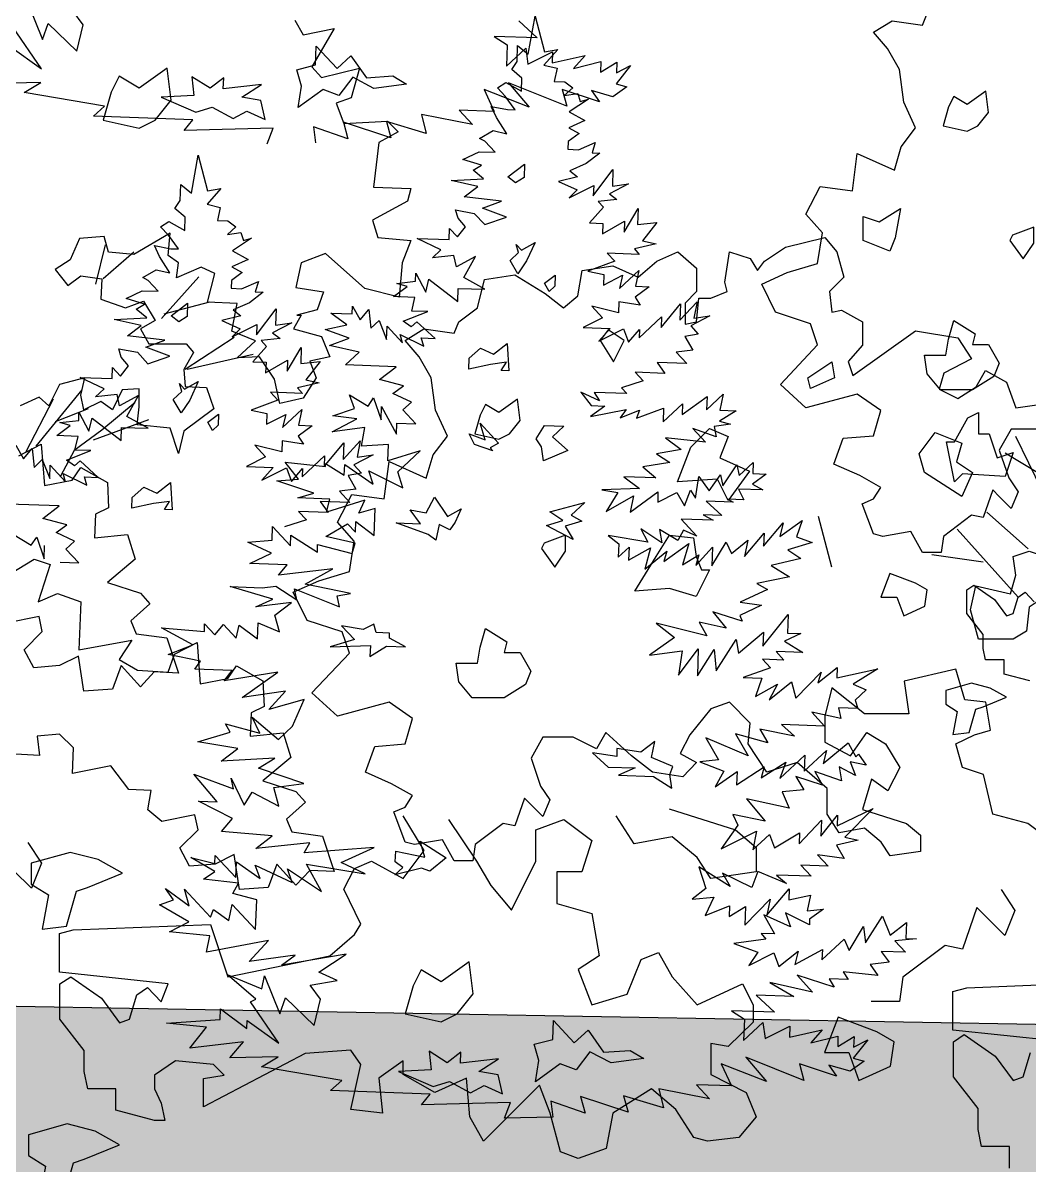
# Model space of a CAD drawing. Header units: inches. Extents: x 11.9 to 85.3, y 21.1 to 37.4.
# Drawn here: x 28.072 to 28.52, y 22.2 to 22.707 of the extents above; entities that cross this region are included whole.
import ezdxf

# ---------------------------------------------------------------- set-up
doc = ezdxf.new("R2010")
doc.units = ezdxf.units.IN
doc.header["$MEASUREMENT"] = 0
doc.layers.add('CAY', color=94, linetype='Continuous')
doc.layers.add('CAY-3', color=61, linetype='Continuous')

# ---------------------------------------------------------------- blocks, each defined once
blk = doc.blocks.new('A$C76451831')
at = {"layer": 'CAY'}
for p, q in [((5943, 1269.4), (5949.7, 1306.8)), ((5949.7, 1306.8), (5958.9, 1271.5)), ((5931.9, 1262.1), (5932.4, 1277.9)), ((5932.4, 1277.9), (5943, 1269.4)), ((5972.1, 1273.8), (5958.5, 1258.4)), ((5958.9, 1271.5), (5972.1, 1273.8)), ((5926.6, 1254.1), (5931.9, 1262.1)), ((5958.5, 1258.4), (5971.5, 1255.2)), ((5936.7, 1245.6), (5926.6, 1254.1)), ((5936.3, 1232.4), (5936.7, 1245.6)), ((5971.5, 1255.2), (5968.8, 1242.2)), ((5912.4, 1236), (5920.7, 1241.1)), ((5920.2, 1227.6), (5912.4, 1236)), ((5920.7, 1241.1), (5936.3, 1232.4)), ((5968.8, 1242.2), (5979.2, 1241.8)), ((5987.1, 1236.1), (5978.7, 1228.2)), ((5979.2, 1241.8), (5987.1, 1236.1)), ((5930.2, 1214.1), (5920.2, 1227.6)), ((5978.7, 1228.2), (5991.9, 1230.5)), ((6002.6, 1224.7), (5983.6, 1212.2)), ((5991.9, 1230.5), (5994.4, 1222.3)), ((5994.4, 1222.3), (6002.6, 1224.7)), ((5906.3, 1217.6), (5922.5, 1214.3)), ((5911.3, 1206.6), (5906.3, 1217.6)), ((5922.5, 1214.3), (5930.2, 1214.1)), ((5983.6, 1212.2), (5999.1, 1203.5)), ((5921.6, 1190.3), (5911.3, 1206.6)), ((5999.1, 1203.5), (5983, 1196.4)), ((5894.8, 1185.8), (5908.2, 1193.5)), ((5908.2, 1193.5), (5921.6, 1190.3)), ((5993.3, 1190.6), (5982.6, 1182.8)), ((5983, 1196.4), (5993.3, 1190.6)), ((5900.1, 1182.9), (5894.8, 1185.8)), ((5910.1, 1172.2), (5900.1, 1182.9)), ((5982.6, 1182.8), (5982.3, 1175.1)), ((5992.7, 1174.7), (6009.3, 1181.8)), ((6009.3, 1181.8), (6006.2, 1171.5)), ((5878.2, 1165.1), (5894.3, 1172.7)), ((5896.6, 1159.5), (5878.2, 1165.1)), ((5894.3, 1172.7), (5910.1, 1172.2)), ((5982.3, 1175.1), (5992.7, 1174.7)), ((6013.9, 1171.3), (6000.4, 1160.8)), ((6006.2, 1171.5), (6013.9, 1171.3)), ((5888.2, 1154.3), (5896.6, 1159.5)), ((5898.8, 1145.8), (5888.2, 1154.3)), ((6000.4, 1160.8), (5984.3, 1153.7)), ((5984.3, 1153.7), (5991.8, 1148)), ((6007.4, 1128.9), (6026.9, 1154.9)), ((6026.9, 1154.9), (6026.3, 1138.6)), ((5866.6, 1144.2), (5898.8, 1145.8)), ((5893.1, 1138.3), (5866.6, 1144.2)), ((5991.8, 1148), (5973, 1143.2)), ((5973, 1143.2), (5991.3, 1134.9)), ((5879.6, 1127.9), (5893.1, 1138.3)), ((5983.3, 1127), (6007.8, 1139.3)), ((5991.3, 1134.9), (5983.3, 1127)), ((6007.8, 1139.3), (6007.4, 1128.9)), ((6042.3, 1140.8), (6023.3, 1131)), ((6023.3, 1131), (6030.9, 1125.3)), ((6026.3, 1138.6), (6042.3, 1140.8)), ((5916.6, 1123.9), (5879.6, 1127.9)), ((5897.8, 1116.8), (5916.6, 1123.9)), ((6030.9, 1125.3), (6012.2, 1123.3)), ((6012.2, 1123.3), (6017.4, 1117.6)), ((5871, 1115), (5889.4, 1111.7)), ((5873.4, 1106.8), (5871, 1115)), ((5889.4, 1111.7), (5899.9, 1100.4)), ((5921.5, 1107.8), (5897.8, 1116.8)), ((6017.4, 1117.6), (6003.8, 1102.2)), ((6037.9, 1092.9), (6051.8, 1116.4)), ((6051.8, 1116.4), (6051.3, 1100.6)), ((5872.8, 1088.2), (5880.8, 1098.4)), ((5880.8, 1098.4), (5873.4, 1106.8)), ((5899.9, 1100.4), (5921.5, 1107.8)), ((6003.8, 1102.2), (6016.9, 1101.8)), ((6016.5, 1091.4), (6038.3, 1103.8)), ((6016.9, 1101.8), (6016.5, 1091.4)), ((6038.3, 1103.8), (6037.9, 1092.9)), ((6051.3, 1100.6), (6070.4, 1102.6)), ((6070.4, 1102.6), (6056.2, 1084.5)), ((5856.5, 1075.7), (5832.8, 1086.9)), ((5832.8, 1086.9), (5864.5, 1085.8)), ((5864.5, 1085.8), (5864.9, 1096.7)), ((5864.9, 1096.7), (5872.8, 1088.2)), ((5848, 1067.8), (5856.5, 1075.7)), ((6069.6, 1081.4), (6048.2, 1076.7)), ((6048.2, 1076.7), (6053, 1071.1)), ((6056.2, 1084.5), (6069.6, 1081.4)), ((5869.4, 1069.8), (5848, 1067.8)), ((5871.7, 1058.8), (5869.4, 1069.8)), ((5890.7, 1069), (5871.7, 1058.8)), ((5879.1, 1048.1), (5890.7, 1069)), ((6028.7, 1064.2), (6002.1, 1054.3)), ((6053, 1071.1), (6021.3, 1072.2)), ((6021.3, 1072.2), (6028.7, 1064.2)), ((5831.4, 1044.3), (5831.6, 1052.5)), ((5831.6, 1052.5), (5841.4, 1033.6)), ((6002.1, 1054.3), (6017.8, 1051)), ((6033.2, 1037.3), (6052.4, 1055.2)), ((6052.4, 1055.2), (6049.1, 1039.5)), ((5812.7, 1042.3), (5831.4, 1044.3)), ((5823, 1039.2), (5812.7, 1042.3)), ((5841.4, 1033.6), (5844.6, 1046.6)), ((5844.6, 1046.6), (5873.3, 1024.3)), ((5900, 1036.5), (5879.1, 1048.1)), ((6017.8, 1051), (6017.5, 1040.6)), ((6017.5, 1040.6), (6036.4, 1050.3)), ((6036.4, 1050.3), (6033.2, 1037.3)), ((5809.5, 1029.2), (5823, 1039.2)), ((5830.8, 1028.5), (5809.5, 1029.2)), ((5873.3, 1024.3), (5873.7, 1037.4)), ((5873.7, 1037.4), (5900, 1036.5)), ((6062.7, 1039), (6048.8, 1028.6)), ((6049.1, 1039.5), (6062.7, 1039)), ((5768.9, 1019.8), (5776.6, 1006.4)), ((5827.6, 1015), (5830.8, 1028.5)), ((6005.9, 1019.7), (6016.3, 1008.4)), ((6032.4, 1013.3), (6005.9, 1019.7)), ((6032.8, 1024.2), (6032.4, 1013.3)), ((6053.9, 1020.7), (6032.8, 1024.2)), ((6048.8, 1028.6), (6053.9, 1020.7)), ((6074.5, 998.7), (6093.9, 1022)), ((6093.3, 1005.7), (6110.2, 1024.2)), ((6093.9, 1022), (6093.3, 1005.7)), ((6110.2, 1024.2), (6107, 1008)), ((5776.6, 1006.4), (5785.1, 1016.5)), ((5785.1, 1016.5), (5787.1, 997.8)), ((5819.1, 1004.9), (5843.5, 1014.5)), ((5843.5, 1014.5), (5827.6, 1015)), ((6016.3, 1008.4), (5997.4, 998.7)), ((6052.8, 988.6), (6074.8, 1009.1)), ((6074.8, 1009.1), (6074.5, 998.7)), ((6122.9, 1010.1), (6104, 1000.4)), ((6107, 1008), (6122.9, 1010.1)), ((5787.1, 997.8), (5795.1, 1005.7)), ((5795.1, 1005.7), (5802.6, 986.9)), ((5802.6, 986.9), (5803.1, 1000)), ((5803.1, 1000), (5818.4, 983.6)), ((5827.1, 999.2), (5819.1, 1004.9)), ((5832.7, 1004.4), (5827.1, 999.2)), ((5850.7, 987.9), (5832.7, 1004.4)), ((5997.4, 998.7), (6024.1, 997.7)), ((6024.1, 997.7), (6012.8, 985)), ((6012.8, 985), (6037.3, 997.3)), ((6037.3, 997.3), (6042.2, 983.9)), ((6042.2, 983.9), (6053.1, 996.7)), ((6053.1, 996.7), (6052.8, 988.6)), ((6104, 1000.4), (6111.4, 992)), ((5818.4, 983.6), (5815.9, 991.8)), ((5815.9, 991.8), (5839.5, 980.1)), ((5839.5, 980.1), (5837.1, 988.4)), ((5837.1, 988.4), (5850.7, 987.9)), ((6111.4, 992), (6098.2, 989.7)), ((6098.2, 989.7), (6105.9, 976.3)), ((6105.9, 976.3), (6089.5, 974.1)), ((6089.5, 974.1), (6099.9, 962.9)), ((5812.1, 959.8), (5761.9, 961.5)), ((6070.5, 963.9), (6078.3, 953.2)), ((6099.9, 962.9), (6070.5, 963.9)), ((5795.8, 947.2), (5812.1, 959.8)), ((6078.3, 953.2), (6048.9, 954.2)), ((6048.9, 954.2), (6056.8, 945.8)), ((5819.6, 940.9), (5795.8, 947.2)), ((5808.9, 933.2), (5819.6, 940.9)), ((6056.8, 945.8), (6035.2, 938.9)), ((5765.8, 931.9), (5784.4, 920.9)), ((5784.4, 920.9), (5789.7, 928.8)), ((5789.7, 928.8), (5797.1, 907.3)), ((5827.2, 924.8), (5808.9, 933.2)), ((5797.1, 907.3), (5797.6, 920.4)), ((5818.7, 916.9), (5827.2, 924.8)), ((5831.4, 903.4), (5818.7, 916.9)), ((5812.9, 904), (5831.4, 903.4)), ((2022.3, 639.8), (1946.8, 795.6)), ((2007, 736.3), (1936.2, 779.1)), ((1958.8, 684.4), (1917.8, 720.8)), ((1948.8, 636.8), (1888.7, 704)), ((1914.2, 671.4), (1863.5, 678.5)), ((5159.4, 141.1), (5174.4, 103.4)), ((5214.8, 117.9), (5204.4, 131.8)), ((5173.4, 74.4), (5145.4, 115.3)), ((5174.4, 103.4), (5180, 119.1)), ((5180, 119.1), (5208.5, 91.8)), ((5208.5, 91.8), (5214.8, 117.9)), ((5646.4, 121.9), (5664.3, 104.9)), ((5621.8, 106.4), (5634.7, 98.2)), ((5664.3, 104.9), (5621.8, 106.4)), ((5142, 96.8), (5173.4, 74.4)), ((5634.7, 98.2), (5633.9, 77)), ((5633.9, 77), (5653.1, 94.9)), ((5653.1, 94.9), (5655.3, 78.9)), ((5655.3, 78.9), (5679.7, 91.2)), ((5679.7, 91.2), (5679.3, 80.4)), ((5679.3, 80.4), (5711.8, 87.4)), ((5711.8, 87.4), (5700.4, 74.6)), ((5700.4, 74.6), (5727.4, 81.4)), ((5727.4, 81.4), (5727.1, 71)), ((5727.1, 71), (5743.3, 80.8)), ((5743.3, 80.8), (5742.9, 70.4)), ((5756.7, 77.6), (5742.5, 59.6)), ((5742.9, 70.4), (5756.7, 77.6)), ((5172.9, 60.9), (5124.9, 59.8)), ((5156.3, 51), (5172.9, 60.9)), ((5693.7, 37.2), (5636.1, 60.6)), ((5636.1, 60.6), (5656.5, 36.3)), ((5742.5, 59.6), (5753.3, 56.5)), ((5236, 37.4), (5156.3, 51)), ((5656.5, 36.3), (5611.8, 53.7)), ((5611.8, 53.7), (5621.9, 32)), ((5726, 41.5), (5689.3, 53.7)), ((5689.3, 53.7), (5693.7, 37.2)), ((5739.3, 46.5), (5718.3, 52.7)), ((5718.3, 52.7), (5726, 41.5)), ((5753.3, 56.5), (5739.3, 46.5)), ((5224.8, 27.3), (5236, 37.4)), ((5323.5, 23.9), (5224.8, 27.3)), ((5314.9, 13.3), (5323.5, 23.9)), ((5600.2, 19.2), (5549.8, 29.1)), ((5549.8, 29.1), (5554.6, 10.4)), ((5621.9, 32), (5587.1, 33.3)), ((5587.1, 33.3), (5600.2, 19.2)), ((5402.9, 15.7), (5314.9, 13.3)), ((5396.9, 0), (5402.9, 15.7)), ((5476.9, 4.9), (5442.9, 17)), ((5442.9, 17), (5445, 1)), ((5472.5, 21.4), (5476.9, 4.9)), ((5519.5, 6.1), (5472.5, 21.4)), ((5515.1, 22.2), (5519.5, 6.1)), ((5554.6, 10.4), (5515.1, 22.2))]:
    blk.add_line(p, q, dxfattribs=at)
for points in [[(1232.4, 1208), (1240.8, 1193.3), (1271.4, 1199.6), (1249.3, 1161.6), (1258.8, 1151.1), (1296.7, 1160.6), (1288.3, 1131.1), (1273.5, 1125.8), (1280.9, 1105.7), (1324.2, 1107.9), (1334.7, 1097.3), (1315.7, 1086.8), (1310.4, 1042.5), (1347.4, 1041.4), (1344.2, 1028.7), (1309.4, 1009.8), (1314.7, 992.9), (1347.4, 989.7), (1338.9, 967.6), (1335.8, 933.8), (1302, 942.3), (1263, 977.1), (1238.7, 967.6), (1233.4, 943.3), (1260.9, 939.1), (1254.5, 921.2), (1234.5, 915.9), (1238.7, 915.9), (1231.3, 902.2), (1258.8, 894.8), (1267.2, 874.8), (1247.2, 870.5), (1253.5, 853.7)], [(1972, 803.1), (1942.1, 803.1), (1930.3, 782.3), (1939.8, 754.7), (1948.8, 741), (1942.1, 724.5), (1930.3, 736.3), (1923.7, 742.9), (1914.2, 715.4), (1902.8, 717.8), (1874.9, 696.9), (1872.6, 680.8), (1854.1, 680.8), (1842.7, 701.7), (1814.8, 696.9), (1805.7, 699.3), (1794.3, 729.2), (1805.7, 733.9), (1812.8, 745.3), (1792, 757.1), (1766.4, 768.5), (1775.5, 794.1), (1805.7, 796.4), (1812.8, 821.6), (1789.6, 837.7), (1738.5, 824), (1713.4, 847.2), (1750.3, 886.5), (1743.2, 907.3), (1708.6, 918.7), (1694.9, 946.6), (1720, 958), (1750.3, 967.1), (1755, 997.4), (1738.5, 1015.9), (1752.7, 1043.4), (1784.9, 1039.1), (1789.6, 1076), (1826.6, 1059.5), (1833.2, 1082.7), (1847.4, 1101.2), (1835.6, 1126.7), (1831.3, 1159), (1819.5, 1179.8), (1805.7, 1196), (1824.2, 1207.4), (1854.1, 1203), (1858.8, 1214.4)], [(5963.8, 1034.3), (5959.1, 1042.6), (5969.8, 1050.4), (5969.4, 1039.5), (5963.8, 1034.3)], [(1253.5, 853.7), (1240.8, 833.6), (1217.6, 828.4), (1212.4, 852.6), (1197.6, 874.8), (1175.4, 873.7), (1193.4, 890.6), (1170.2, 900.1), (1175.4, 927.5), (1145.9, 928.6), (1153.3, 957), (1139.6, 963.4), (1115.3, 952.8), (1117.4, 967.6), (1106.9, 975), (1109, 997.1), (1073.1, 976), (1047.8, 978.1), (1043.6, 993.9), (1019.3, 991.8), (1009.9, 970.7), (995.1, 961.2), (1007.7, 945.4), (1020.4, 954.9), (1041.5, 951.8), (1040.4, 931.7), (1064.7, 923.3), (1082.6, 929.6), (1094.2, 910.6), (1079.5, 902.2), (1087.9, 887.4), (1124.8, 887.4), (1132.2, 879), (1122.7, 862.1), (1123.8, 845.2), (1144.9, 844.2), (1152.2, 823.1), (1122.7, 800.9), (1117.4, 778.8), (1109, 804.1), (1076.3, 807.3), (1078.4, 825.2), (1078.4, 843.1), (1061.5, 842.1), (1052, 822), (1040.4, 830.5), (1023.6, 822), (1020.4, 836.8), (1024.6, 853.7), (999.3, 847.3), (988.8, 826.2), (979.3, 834.7), (960.3, 826.2)], [(1044.7, 985.5), (1035.2, 946.5)], [(1073.1, 978.1), (1042.6, 951.8)], [(1137.5, 953.9), (1100.6, 912.7)], [(1484.5, 939.3), (1479.8, 947.6), (1490.5, 955.4), (1490.1, 944.5), (1484.5, 939.3)], [(1148, 928.6), (1102.7, 917)], [(1172.3, 893.7), (1123.8, 862.1)], [(1191.3, 876.9), (1125.9, 862.1)], [(959.2, 776.7), (981.4, 788.3), (984.5, 747.1), (1012, 752.4), (1020.4, 765.1), (1046.8, 750.3), (1047.8, 725), (1035.2, 718.7), (1034.1, 695.5), (1066.8, 698.6), (1074.2, 674.4), (1046.8, 651.2), (1079.5, 640.6), (1089, 630.1), (1070, 613.2), (1075.2, 600.5), (1105.8, 596.3), (1117.4, 561.5), (1093.2, 562.6), (1079.5, 547.8), (1060.5, 568.9), (1052, 545.7), (1023.6, 543.6), (1018.3, 578.4), (999.3, 568.9), (974, 566.8), (964.5, 584.7), (982.4, 602.7), (979.3, 617.4), (946.6, 611.1)], [(1021.5, 842.1), (976.1, 786.2)], [(993, 832.6), (965.6, 779.8)], [(1074.2, 829.4), (1041.5, 802), (1014.1, 782), (1000.4, 756.6)], [(1027.8, 823.1), (995.1, 810.4)], [(1033.1, 792.5), (1087.9, 812.5)], [(1960.6, 553.8), (1935.1, 560.5), (1935.1, 574.6), (1916.6, 574.6), (1914.2, 586), (1914.2, 599.8), (1898.1, 620.6), (1898.1, 643.8), (1905.2, 648.6), (1925.6, 634.4), (1937.4, 618.3), (1944.1, 620.6), (1948.8, 636.8), (1955.9, 641.5), (1964.9, 632)]]:
    blk.add_lwpolyline(points, dxfattribs=at)
for points in [[(1440.1, 120.8), (1446.1, 136.4), (1358.1, 134.1), (1366.6, 144.6), (1267.9, 148.1), (1279.1, 158.1), (1199.4, 171.8), (1216.1, 181.6), (1168, 180.6), (1181.7, 196.4), (1128.5, 190.1), (1145, 210.9), (1105.3, 215), (1158.5, 218.6), (1158.8, 229), (1184.9, 209.5), (1185.2, 217.6), (1216.5, 195.2), (1188.5, 236.1), (1194, 238.6), (1165.5, 263.2), (1199.8, 248.8), (1202.6, 261.9), (1217.6, 224.2), (1223.1, 239.9), (1251.6, 212.6), (1257.9, 238.7), (1247.6, 252.6), (1274.4, 257.1), (1256.2, 265.5), (1283.5, 283.1), (1219.2, 272.2), (1232.7, 282.1), (1187.2, 276), (1206.5, 296.7), (1144.9, 285.2), (1148.2, 301.4), (1108.5, 305.5), (1127.4, 315.3), (1098.5, 332.2), (1112.3, 337.1), (1104.5, 348.3), (1127.9, 331.1), (1123.1, 347.6), (1148.9, 320), (1151.8, 327.6), (1167.3, 316.6), (1170.6, 332.4), (1193.7, 307.5), (1194.8, 337), (1171, 343.2), (1176.8, 353.5), (1142, 357.4), (1153.2, 365.2), (1129.6, 379.1), (1153.4, 372.9), (1153.7, 381), (1174.2, 359), (1174.8, 374.8), (1198.2, 358.2), (1193.2, 371.5), (1229.8, 354.3), (1225.3, 367.6), (1258.9, 345.2), (1244, 372.4), (1302.2, 362.7), (1278.5, 373.9), (1311.2, 388.7), (1241.7, 383.4), (1247.5, 393.6), (1193.8, 387.8), (1210.1, 400.4), (1160, 404.8), (1170.8, 417.6), (1137, 434.6), (1155.6, 434), (1132.5, 461.5), (1171.9, 447), (1169.5, 457.5), (1182.2, 430.8), (1190.3, 443.7), (1216.6, 429.6), (1211.8, 448.3), (1241.4, 452.3), (1196.6, 467.5), (1212.8, 477.3), (1159.7, 474.2), (1176, 486.8), (1136.3, 493.6), (1168.4, 502.9), (1163.7, 511.2), (1197.8, 501.9), (1190.2, 518), (1216.2, 495.8), (1230.2, 508.9), (1241.6, 535.3), (1206.8, 525.6), (1223.3, 543.6), (1180.5, 537.4), (1215.8, 562.4), (1162.5, 553.9), (1170.5, 564), (1133.4, 565.3), (1139.1, 573.3), (1107.2, 579.8), (1131.5, 589.4), (1100.4, 606.4), (1142.9, 602.6), (1143.1, 610.3), (1153.2, 599.5), (1161.7, 609.7), (1174.4, 596.1), (1177.5, 609.1), (1195.6, 595.3), (1196.2, 611.2), (1217.2, 602.3), (1212.8, 618.8), (1229.1, 631.3), (1194, 627.1), (1210.6, 634.7), (1168.4, 647.1), (1200.1, 646), (1213.8, 647.7), (1234.6, 633.9), (1232.3, 644.8), (1276.9, 627), (1274.6, 637.9), (1287.8, 640.2), (1242.8, 649.4), (1270.1, 664.8), (1216.4, 658.5), (1224.9, 668.7), (1187.8, 670), (1209.5, 680.1), (1185.8, 691.3), (1209.9, 693.2), (1210.4, 706.8), (1228.3, 687.6), (1228.7, 698), (1254.8, 681.2), (1255.1, 688.9), (1289.2, 680), (1292.3, 690.3), (1263.1, 696.8), (1284.8, 709.2), (1292.7, 701.2), (1293, 711.6), (1311.1, 697.8), (1312.1, 724.6), (1296, 719.7), (1301.9, 732.6), (1263.9, 720.8), (1267.1, 733.8), (1235.4, 734.9), (1251.4, 739.8), (1214.7, 752), (1236, 753.5), (1223, 770.3), (1262.8, 766.2), (1262.9, 768.9), (1281.5, 757.4), (1281.9, 768.2), (1310.2, 748.6), (1305.7, 761.9), (1339.5, 744.9), (1334.6, 760.9), (1356.7, 781.5), (1324.6, 771.7), (1325.2, 788), (1298.4, 786.2), (1301.7, 804.7), (1269.4, 800.4), (1293.9, 813.1), (1270, 816.2), (1291.5, 823.6), (1286.5, 837), (1305.2, 825.9), (1310.4, 833.9), (1317.9, 812.3), (1318.3, 825.4), (1333.2, 798.2), (1333.6, 809), (1352.2, 808.4), (1339.5, 822), (1347.9, 829.8), (1329.6, 838.2), (1340.3, 846), (1316.5, 852.2), (1332.8, 864.8), (1282.6, 866.6), (1296.2, 879.2), (1266.9, 885.7), (1286.2, 893.2), (1262.5, 901.7), (1284, 906.4), (1268.1, 917.8), (1289.3, 917.1), (1289.6, 924.8), (1297.3, 911.4), (1305.8, 921.5), (1307.9, 902.9), (1315.9, 910.7), (1323.4, 891.9), (1323.8, 905), (1339.1, 888.6), (1336.7, 896.9), (1360.3, 885.2), (1357.8, 893.4), (1371.4, 892.9), (1353.4, 909.4), (1347.8, 904.2), (1339.8, 909.9), (1364.2, 919.5), (1348.4, 920), (1351.5, 933.5), (1330.3, 934.3), (1343.8, 944.2), (1333.4, 947.3), (1352.1, 949.4), (1352.4, 957.5), (1362.1, 938.6), (1365.3, 951.6), (1394, 929.3), (1394.4, 942.4), (1420.7, 941.5), (1399.8, 953.1), (1411.4, 974), (1392.5, 963.8), (1390.1, 974.8), (1368.8, 972.8), (1377.2, 980.7), (1353.6, 991.9), (1385.3, 990.8), (1385.6, 1001.7), (1393.5, 993.3), (1401.6, 1003.4), (1394.2, 1011.8), (1391.7, 1020.1), (1410.2, 1016.7), (1420.7, 1005.5), (1442.2, 1012.9), (1418.5, 1021.8), (1437.3, 1028.9), (1400.3, 1032.9), (1413.8, 1043.3), (1387.3, 1049.2), (1419.5, 1050.8), (1409, 1059.4), (1417.3, 1064.5), (1398.9, 1070.1), (1415, 1077.7), (1430.9, 1077.2), (1420.8, 1088), (1415.5, 1090.9), (1428.9, 1098.6), (1442.4, 1095.4), (1432.1, 1111.6), (1427, 1122.6), (1443.2, 1119.4), (1450.9, 1119.1), (1441, 1132.6), (1433.1, 1141), (1441.4, 1146.2), (1457, 1137.5), (1457.5, 1150.6), (1447.3, 1159.1), (1452.6, 1167.1), (1453.1, 1182.9), (1463.7, 1174.4), (1470.5, 1211.8), (1479.7, 1176.6), (1492.9, 1178.8), (1479.2, 1163.4), (1492.2, 1160.3), (1489.5, 1147.2), (1499.9, 1146.8), (1507.9, 1141.1), (1499.4, 1133.3), (1512.7, 1135.5), (1515.1, 1127.3), (1523.3, 1129.7), (1504.3, 1117.2), (1519.9, 1108.5), (1503.8, 1101.4), (1514, 1095.6), (1503.3, 1087.8), (1503, 1080.1), (1513.4, 1079.7), (1530, 1086.9), (1526.9, 1076.5), (1534.6, 1076.3), (1521.1, 1065.9), (1505, 1058.7), (1512.5, 1053), (1493.8, 1048.2), (1512, 1039.9), (1504.1, 1032), (1528.5, 1044.3), (1528.1, 1033.9), (1547.6, 1060), (1547.1, 1043.7), (1563, 1045.8), (1544.1, 1036.1), (1551.6, 1030.3), (1532.9, 1028.3), (1538.2, 1022.7), (1524.5, 1007.3), (1537.6, 1006.8), (1537.3, 996.4), (1559, 1008.8), (1558.6, 997.9), (1572.6, 1021.5), (1572, 1005.6), (1591.1, 1007.7), (1576.9, 989.6), (1590.4, 986.4), (1568.9, 981.7), (1573.7, 976.1), (1542, 977.2), (1549.5, 969.2), (1522.8, 959.3), (1538.6, 956), (1538.2, 945.6), (1557.1, 955.4), (1554, 942.3), (1573.2, 960.2), (1569.9, 944.5), (1583.5, 944), (1569.5, 933.6), (1574.7, 925.7), (1553.5, 929.2), (1553.1, 918.3), (1526.6, 924.7), (1537.1, 913.4), (1518.2, 903.7), (1544.9, 902.7), (1533.5, 890), (1558, 902.3), (1563, 889), (1573.8, 901.7), (1573.5, 893.6), (1595.6, 914.1), (1595.2, 903.7), (1614.6, 927.1), (1614, 910.8), (1631, 929.2), (1627.7, 913), (1643.6, 915.2), (1624.7, 905.4), (1632.1, 897), (1618.9, 894.7), (1626.6, 881.3), (1610.2, 879.2), (1620.7, 867.9), (1591.3, 868.9), (1599.1, 858.2), (1569.6, 859.3), (1577.5, 850.8), (1556, 843.9), (1561.2, 838.3), (1529.1, 839.4), (1534.2, 831), (1515.9, 839.8), (1525.9, 826.3), (1539.5, 825.9), (1525.5, 815.5), (1560.6, 822.4), (1554.9, 814.4), (1573.8, 821.9), (1570.8, 813.9), (1597.8, 823.8), (1597.4, 810.2), (1616.6, 828.2), (1616.2, 817.7), (1640.9, 835.5), (1640.4, 822.3), (1656.8, 837.6), (1653.5, 821.9), (1669.8, 821.3), (1653.1, 811), (1663.9, 807.9), (1648, 805.8), (1649.9, 795.3), (1626.6, 803.8), (1639.3, 790.2), (1599.5, 794.3), (1615, 782.9), (1590.8, 778.7), (1604.1, 770.1), (1577.2, 765.6), (1590, 754.7), (1558.3, 755.8), (1573.8, 744.4), (1536.6, 743), (1552.3, 740.2), (1540.8, 721.6), (1568.1, 736.9), (1564.8, 720.7), (1592.2, 741.1), (1591.9, 730.6), (1610.8, 740.4), (1618.5, 727), (1624.5, 742.7), (1629.2, 734.8), (1632.6, 756), (1643, 742), (1654, 757.9), (1656.3, 747), (1670.2, 767.8), (1672.6, 757.3), (1686.6, 770), (1686.2, 759.1), (1699.3, 758.6), (1685.9, 748.7), (1696.1, 742.9), (1672.1, 743.7), (1677.2, 733.1), (1661.3, 733.7), (1666.6, 730.8), (1639.9, 731.7), (1655.3, 717.6), (1636.8, 718.2), (1647, 712.9), (1615.3, 714), (1630.6, 697.1), (1617.6, 703), (1611.9, 692.8), (1593.7, 703.8), (1595.9, 690.6), (1575.1, 704.5), (1582.3, 691.1), (1542.7, 697.9), (1553.3, 689.4), (1552.8, 676.3), (1563.6, 686.3), (1563.1, 673.2), (1584.9, 685.6), (1579.1, 664.5), (1601.1, 682.3), (1598, 672), (1622.6, 689.7), (1616.4, 668.6), (1632.6, 678.5), (1629.6, 668.1), (1646.1, 686.1), (1645.4, 667.6), (1659.8, 691.1), (1664.9, 680), (1681.2, 693.1), (1677.9, 676.9), (1697.3, 700.2), (1696.8, 687.1), (1716.2, 710.4), (1713, 696.9), (1734.9, 712.5), (1729.3, 696.4), (1745, 690.8), (1720.7, 683.5), (1733.6, 674.9), (1704.3, 668.2), (1722.5, 656.7), (1690.1, 650.1), (1700.8, 644.3), (1673.6, 631.7), (1694.8, 628.7), (1673.2, 618.6), (1675.7, 613), (1646.5, 622.2), (1659.6, 605.9), (1633, 611.8), (1640.7, 598.4), (1590.4, 611), (1608.5, 596.8), (1583.9, 579.1), (1616.2, 583.4), (1612.6, 559.5), (1632.1, 585.5), (1631.2, 558.8), (1648, 585), (1649.9, 563.6), (1669.6, 594.7), (1671.9, 581.4), (1696.6, 601.9), (1696.1, 588.3), (1721.2, 619.6), (1720.6, 601), (1733.7, 600.6), (1717.6, 593), (1735.8, 581.9), (1709.1, 582.8), (1716.9, 574.4), (1695.7, 575.2), (1703.5, 566.7), (1676.5, 557.2), (1695, 556.6), (1688.9, 538.2), (1710.7, 550.6), (1702.4, 535), (1724.3, 552.8), (1728.8, 536.8), (1753.7, 562.3), (1750.6, 551.9), (1769.7, 567.1), (1769.3, 556.7), (1810, 565.7), (1785.4, 550.7), (1798.4, 544.8), (1787.6, 534.8), (1790, 526.5), (1771, 527.2), (1773.4, 516.7), (1744.6, 522.7), (1757.2, 509.1), (1714.7, 510.6), (1727.4, 499.2), (1693.2, 505.9), (1700.9, 492.5), (1669.1, 501.3), (1681.4, 479.5), (1639.5, 497.3), (1652.3, 475.6), (1633.6, 473.5), (1657.4, 464.5), (1648.7, 449), (1670.5, 464.1), (1670, 450.9), (1697.4, 468.6), (1694.3, 457.8), (1718.8, 473.3), (1712.8, 457.1), (1737.7, 480.3), (1737.1, 464.5), (1759.1, 485), (1755.9, 472), (1780.7, 492.4), (1788.3, 478.5), (1790.7, 481.2), (1798.5, 470.5), (1782.7, 473.7), (1787.7, 460), (1771.7, 468.7), (1773.9, 455), (1747.5, 464.1), (1755.2, 450.7), (1728.8, 459.3), (1736.5, 445.9), (1715.1, 443.9), (1722.2, 427.8), (1680, 437), (1698.2, 415), (1666.3, 421.6), (1671.3, 411), (1654.7, 387.5), (1689.7, 404.9), (1686.3, 386.4), (1702.7, 401.7), (1707.7, 388.4), (1732.3, 403.4), (1731.9, 392.6), (1754, 415.8), (1753.4, 400), (1770, 420.7), (1769.7, 410.3), (1805.2, 427.6), (1777.4, 399.1), (1790.4, 396), (1769, 391.3), (1776.7, 377.8), (1750.1, 381.5), (1760.6, 370.2), (1733.8, 371.2), (1743.9, 360.4), (1709.5, 361.6), (1719.6, 353.1), (1691, 365), (1685, 349.3), (1656.1, 363.5), (1663.8, 350.1), (1632.7, 369.7), (1639.7, 348.2), (1626.2, 337.8), (1647.6, 339.7), (1638.8, 321.5), (1663.1, 331), (1662.7, 320.6), (1679, 330.5), (1678.3, 311.9), (1703.2, 337.8), (1700, 322), (1722.2, 348), (1721.8, 337.1), (1743.2, 341.8), (1740, 326.1), (1756.3, 327.8), (1742.4, 317.8), (1742.2, 312.4), (1718.6, 324.1), (1723.6, 310.3), (1697.2, 322.1), (1707.5, 303.2), (1694.3, 303.7), (1699.1, 298), (1667.2, 293.7), (1691, 285.2), (1682.3, 271.9), (1706.8, 284.6), (1711.8, 270.9), (1730.9, 286.1), (1727.7, 273), (1755, 287.9), (1754.6, 277.5), (1776.6, 298.1), (1781.7, 287), (1795.6, 310.5), (1797.8, 294.6), (1814.6, 320.8), (1822.1, 301.9), (1838.4, 314.5), (1837.8, 298.6), (1848.2, 298.3), (1826.8, 296.3), (1837.3, 285.1), (1813.3, 285.9), (1821.1, 275.2), (1802.5, 273.1), (1809.8, 262), (1775.5, 265.9), (1780.6, 258), (1761.6, 258.7), (1766.8, 250.4), (1730.1, 262.5), (1745.3, 245.7), (1703.1, 255.3), (1726.6, 241.3), (1689.5, 242.6), (1707.5, 225.7), (1664.9, 227.2), (1677.8, 219), (1677, 197.7), (1696.2, 215.6), (1698.4, 199.7), (1722.9, 212), (1722.5, 201.1), (1754.9, 208.2), (1743.6, 195.4), (1770.5, 202.2), (1770.2, 191.8), (1786.4, 201.6), (1786, 191.2), (1799.9, 198.4), (1785.6, 180.3), (1796.4, 177.2), (1782.5, 167.3), (1761.4, 173.5), (1769.1, 162.3), (1732.4, 174.5), (1736.8, 158), (1679.2, 181.3), (1699.6, 157), (1654.9, 174.5), (1665, 152.8), (1630.2, 154), (1643.3, 140), (1592.9, 149.9), (1597.7, 131.1), (1558.2, 142.9), (1562.6, 126.9), (1515.6, 142.2), (1520, 125.7), (1486, 137.8), (1488.1, 121.8)], [(1109.9, 1128.8), (1106, 1160.5), (1078.3, 1140.7), (1058.5, 1152.6), (1050.5, 1136.7), (1042.6, 1109), (1078.3, 1101.1), (1094.1, 1109)], [(5922.9, 1147.7), (5939.2, 1160.3), (5938.7, 1147.1), (5930.4, 1142)], [(1919.5, 1116.7), (1916.9, 1137.8), (1898.4, 1124.6), (1885.2, 1132.5), (1880, 1122), (1874.7, 1103.5), (1898.4, 1098.2), (1909, 1103.5)], [(5925, 1065.1), (5933.4, 1073), (5931, 1080.8), (5936.2, 1075.1), (5949.6, 1082.8), (5941.3, 1064.5), (5932.7, 1051.7)], [(1443.6, 1052.7), (1459.9, 1065.3), (1459.5, 1052.2), (1451.1, 1047)], [(1795.5, 989.9), (1795.5, 1013.7), (1811.3, 1008.4), (1832.5, 1021.6), (1827.2, 992.6), (1821.9, 979.4)], [(1943.3, 995.2), (1940.7, 989.9), (1953.9, 971.5), (1964.4, 987.3), (1964.4, 1003.1)], [(1445.7, 970.1), (1454.1, 978), (1451.7, 985.8), (1456.9, 980.2), (1470.4, 987.9), (1462, 969.6), (1453.4, 956.7)], [(5923.9, 955.9), (5916.2, 956.2), (5921.4, 964.1), (5905.5, 962), (5884.1, 957.3), (5884.4, 968.1), (5895.7, 978.2), (5908.6, 972.3), (5922.1, 982.7)], [(1903.7, 887), (1919.5, 887), (1930.1, 868.5), (1924.8, 855.3), (1903.7, 842.1), (1872, 842.1), (1858.8, 857.9), (1856.2, 876.4), (1877.3, 876.4), (1880, 892.2), (1885.2, 910.7), (1906.4, 897.5)], [(1444.6, 860.9), (1436.9, 861.2), (1442.2, 869.2), (1426.3, 867), (1404.8, 862.3), (1405.2, 873.2), (1416.4, 883.2), (1429.3, 877.3), (1442.8, 887.7)], [(1428.7, 781.7), (1410.3, 787.8), (1405.3, 798.4), (1420.9, 792.4), (1416.1, 808.9), (1434.4, 789.2), (1426.1, 784.5)], [(1476.9, 785.4), (1471.7, 793.3), (1479.9, 806.6), (1498.9, 806), (1487.6, 795.5), (1503, 781.8), (1478.7, 771.8)], [(1856.2, 760.2), (1850.9, 778.7), (1866.8, 799.8), (1893.2, 789.3), (1887.9, 770.8), (1903.7, 760.2), (1893.2, 736.5)], [(1364.6, 698.7), (1332.9, 710.2), (1356.9, 709.4), (1346.9, 723.3), (1362.7, 720.1), (1370.9, 735.6), (1383.8, 716.6), (1397.3, 724.3), (1391.3, 710.9), (1386.1, 703.4), (1375.4, 708.7), (1372.1, 693)], [(1485.1, 721.2), (1519.8, 730.4), (1506.2, 717.8), (1516.9, 712), (1500.4, 707.1), (1508.1, 693.7), (1481.9, 707.7), (1497.9, 712.6)], [(1313.2, 601.7), (1310.8, 609.9), (1300.2, 604.8), (1278.6, 608.3), (1291.7, 594.7), (1267.4, 587.4), (1307.3, 588.7), (1306.9, 577.9), (1323.2, 588.2), (1342.2, 587.5), (1326.2, 596.2), (1326.3, 601.2)], [(1603.8, 461), (1606.8, 469), (1585.8, 477.9), (1589, 493.7), (1575.1, 483.3), (1551.6, 486.8), (1551.4, 479.1), (1527.5, 482.7), (1542.8, 468.5), (1569.5, 467.6), (1553, 460.5), (1587.8, 459.2), (1606, 447.7)], [(1332, 374.8), (1332.4, 385.2), (1361.2, 379.2), (1356.8, 395.2), (1382.5, 378.5), (1366.1, 365.4), (1358.1, 368.4), (1331.6, 361.7), (1339.5, 369.1)], [(1037.6, 376.9), (1009.9, 384), (971.5, 373.4), (971.5, 352.7), (988.6, 342.1), (982.2, 307.9), (1006.3, 310.8), (1016.4, 345.6), (1027, 349.2), (1061.8, 363.3)], [(1474.2, 178.1), (1469.4, 194.1), (1488.1, 198.9), (1488.8, 217.4), (1509.3, 195.4), (1522.9, 208.1), (1538.4, 186.2), (1564.8, 188), (1578.1, 179.9), (1545.8, 175.6), (1524.8, 186.7), (1511.1, 168.6), (1495.4, 174.6), (1470.8, 156.9)], [(1809, 206.5), (1770.6, 220.7), (1757.1, 185.9), (1781.3, 185.9), (1791.3, 158.2), (1822.5, 172.3), (1826.1, 196.5)], [(1438.2, 144.9), (1433.9, 163.6), (1414.9, 167), (1434.4, 179.5), (1396.7, 175.3), (1397, 186.2), (1383.5, 175.8), (1365.4, 187.3), (1367.4, 168.6), (1335.2, 167), (1369.6, 152.2), (1385.6, 157.1), (1406.5, 146), (1419.9, 153.2)], [(5431.1, 57.3), (5426.2, 73.3), (5445, 78.1), (5445.6, 96.7), (5466.2, 74.6), (5479.7, 87.3), (5495.3, 65.5), (5521.6, 67.3), (5535, 59.1), (5502.6, 54.8), (5481.7, 65.9), (5467.9, 47.8), (5452.3, 53.8), (5427.7, 36.1)], [(5395.1, 24.1), (5390.7, 42.8), (5371.8, 46.2), (5391.3, 58.7), (5353.5, 54.6), (5353.9, 65.4), (5340.4, 55), (5322.2, 66.5), (5324.3, 47.9), (5292.1, 46.3), (5326.4, 31.5), (5342.5, 36.4), (5363.4, 25.2), (5376.8, 32.4)]]:
    blk.add_lwpolyline(points, close=True, dxfattribs=at)
at = {"layer": 'CAY-3'}
for p, q in [((6577.4, 899), (6564.2, 949.2)), ((6416.3, 659.8), (6481.8, 639.1)), ((6173.4, 618.5), (6152.8, 652.7)), ((6197.6, 649.2), (6225.3, 607.9)), ((6284.2, 639.1), (6312, 649.2)), ((6312, 649.2), (6339.7, 628.5)), ((6381.5, 625), (6363.8, 652.7)), ((6284.2, 607.9), (6284.2, 639.1)), ((6481.8, 639.1), (6502.4, 621.4)), ((5780.9, 626.5), (5794.5, 605.9)), ((6339.7, 628.5), (6329.6, 597.3)), ((6419.3, 632.1), (6381.5, 625)), ((6444, 611.4), (6419.3, 632.1)), ((6152.8, 590.8), (6173.4, 618.5)), ((6457.6, 590.8), (6444, 611.4)), ((6502.4, 621.4), (6502.4, 597.3)), ((5794.5, 605.9), (5784.5, 581.1)), ((6093.8, 580.2), (6104.4, 600.8)), ((6104.4, 600.8), (6121.5, 607.9)), ((6121.5, 607.9), (6152.8, 590.8)), ((6225.3, 607.9), (6239.4, 583.7)), ((6260.1, 559.5), (6284.2, 607.9)), ((5784.5, 581.1), (5766.8, 598.8)), ((6304.9, 597.3), (6304.9, 566)), ((6329.6, 597.3), (6304.9, 597.3)), ((6502.4, 597.3), (6457.6, 590.8)), ((6110.9, 545.4), (6093.8, 580.2)), ((6239.4, 583.7), (6260.1, 559.5)), ((6304.9, 566), (6339.7, 556)), ((6339.7, 556), (6346.7, 514.1)), ((5825.7, 539.8), (5961.9, 545.3)), ((5961.9, 545.3), (5979, 493.4)), ((6104.4, 535.3), (6110.9, 545.4)), ((5812.2, 536.3), (5825.7, 539.8)), ((5812.2, 497.9), (5812.2, 536.3)), ((6080.2, 514.1), (6104.4, 535.3)), ((5979, 493.4), (6080.2, 514.1)), ((6346.7, 514.1), (6326.1, 500.5)), ((6374.5, 476.3), (6388.6, 510.6)), ((6388.6, 510.6), (6405.7, 517.6)), ((6405.7, 517.6), (6419.3, 493.4)), ((5920.1, 486.4), (5812.2, 497.9)), ((6326.1, 500.5), (6339.7, 465.7)), ((5812.8, 486.4), (5823.4, 493.4)), ((5812.8, 451.6), (5812.8, 486.4)), ((5823.4, 493.4), (5854, 472.2)), ((5913, 468.7), (5920.1, 486.4)), ((6419.3, 493.4), (6444, 465.7)), ((6444, 465.7), (6488.8, 486.4)), ((6488.8, 486.4), (6499.5, 465.7)), ((5881.7, 451.6), (5888.8, 475.7)), ((5888.8, 475.7), (5899.4, 482.8)), ((5899.4, 482.8), (5913, 468.7)), ((6339.7, 465.7), (6374.5, 476.3)), ((5854, 472.2), (5871.7, 448)), ((6499.5, 465.7), (6499.5, 448.6)), ((5836.9, 420.3), (5812.8, 451.6)), ((5871.7, 448), (5881.7, 451.6)), ((6499.5, 448.6), (6474.7, 424.4)), ((5836.9, 399.6), (5836.9, 420.3)), ((6100.9, 420.9), (6055.5, 417.4)), ((6110.9, 406.7), (6100.9, 420.9)), ((6457.6, 427.4), (6457.6, 396.7)), ((6474.7, 424.4), (6457.6, 427.4)), ((5927.1, 410.3), (5906.5, 396.1)), ((5964.9, 406.7), (5927.1, 410.3)), ((6055.5, 417.4), (5954.9, 364.8)), ((6152.8, 410.3), (6128.6, 393.2)), ((6152.8, 396.7), (6152.8, 410.3)), ((5840.5, 382.5), (5836.9, 399.6)), ((5906.5, 396.1), (5906.5, 382.5)), ((5954.9, 392.6), (5975.5, 396.1)), ((5975.5, 396.1), (5964.9, 406.7)), ((6100.9, 361.9), (6110.9, 406.7)), ((6184, 379), (6152.8, 396.7)), ((6457.6, 396.7), (6492.4, 379)), ((5954.9, 364.8), (5954.9, 392.6)), ((6128.6, 393.2), (6132.1, 358.4)), ((6215.3, 393.2), (6184, 379)), ((6218.8, 354.8), (6215.3, 393.2)), ((6287.8, 386.1), (6263.6, 361.9)), ((6298.4, 358.4), (6287.8, 386.1)), ((5868.2, 382.5), (5840.5, 382.5)), ((5868.2, 361.3), (5868.2, 382.5)), ((5906.5, 382.5), (5913, 368.4)), ((6398.6, 382.6), (6360.3, 358.4)), ((6422.8, 361.9), (6398.6, 382.6)), ((6492.4, 379), (6502.4, 354.8)), ((5913, 368.4), (5916.5, 351.3)), ((6132.1, 358.4), (6100.9, 361.9)), ((6263.6, 361.9), (6232.4, 330.6)), ((6440.5, 334.2), (6422.8, 361.9)), ((5906.5, 351.3), (5868.2, 361.3)), ((5916.5, 351.3), (5906.5, 351.3)), ((6232.4, 330.6), (6218.8, 354.8)), ((6308.4, 320), (6298.4, 358.4)), ((6360.3, 358.4), (6353.8, 323.6)), ((6502.4, 354.8), (6485.3, 334.2)), ((1932.1, 347.2), (1945.6, 326.5)), ((1908, 329.4), (1893.8, 288.2)), ((1917.9, 319.4), (1908, 329.4)), ((6454.1, 330.6), (6440.5, 334.2)), ((6485.3, 334.2), (6454.1, 330.6)), ((1935.6, 301.8), (1917.9, 319.4)), ((1945.6, 326.5), (1935.6, 301.8)), ((6326.1, 313.5), (6308.4, 320)), ((6353.8, 323.6), (6326.1, 313.5)), ((1876.7, 291.7), (1834.8, 260.5)), ((1893.8, 288.2), (1876.7, 291.7)), ((1834.8, 260.5), (1831.3, 236.3)), ((1884.4, 246.4), (1898, 249.9)), ((1898, 249.9), (2034.2, 255.5)), ((1884.4, 208.1), (1884.4, 246.4)), ((1831.3, 236.3), (1803.5, 236.3)), ((1992.3, 196.5), (1884.4, 208.1)), ((1885, 196.5), (1895.6, 203.6)), ((1895.6, 203.6), (1926.3, 182.3)), ((1885, 161.7), (1885, 196.5)), ((1926.3, 182.3), (1944, 158.2)), ((1954, 161.7), (1961.1, 185.9)), ((1909.2, 130.4), (1885, 161.7)), ((1944, 158.2), (1954, 161.7)), ((1909.2, 109.8), (1909.2, 130.4)), ((1912.7, 92.7), (1909.2, 109.8)), ((1940.4, 92.7), (1912.7, 92.7)), ((1940.4, 71.5), (1940.4, 92.7))]:
    blk.add_line(p, q, dxfattribs=at)
for points in [[(6780.6, 638.2), (6771.5, 645.3), (6736.9, 654.4), (6727.5, 693.7), (6706.7, 700.8), (6700, 724), (6718.5, 733), (6734.6, 737.7), (6729.9, 765.3), (6709, 767.6), (6700, 797.9), (6648.9, 786.1), (6653.6, 753.8), (6609.6, 753.8), (6577.4, 779.4), (6570.3, 751.5), (6570.3, 725.9), (6595.8, 712.2), (6611.9, 735.4), (6630.4, 724), (6644.6, 700.8), (6632.8, 677.6), (6616.7, 689), (6607.6, 659.1), (6651.2, 645.3), (6665, 633.5), (6665, 617.4), (6635.1, 613.1), (6626.1, 626.8), (6609.6, 640.6), (6584.4, 635.9), (6572.6, 654.4), (6572.6, 679.9), (6542.8, 705.5), (6512.9, 696), (6494.4, 724), (6496.4, 744.4), (6475.9, 765.3), (6457.5, 758.6), (6436.6, 733), (6427.2, 714.5), (6443.3, 705.5), (6429.6, 691.3), (6399.7, 696), (6378.8, 712.2), (6353.3, 735.4), (6344.3, 719.2), (6321.1, 730.6), (6291.2, 730.6), (6279.4, 709.8), (6288.8, 682.3), (6297.9, 668.5), (6291.2, 652), (6279.4, 663.8), (6272.8, 670.4), (6263.3, 643), (6251.9, 645.3), (6224, 624.5), (6221.6, 608.3), (6203.1, 608.3), (6191.7, 629.2), (6163.8, 624.5), (6154.8, 626.8), (6143.4, 656.7), (6154.8, 661.4), (6161.9, 672.8), (6141, 684.6), (6115.5, 696), (6124.5, 721.6), (6154.8, 724), (6161.9, 749.1), (6138.7, 765.3), (6087.6, 751.5), (6062.4, 774.7), (6099.4, 814), (6092.3, 834.9), (6057.7, 846.3), (6043.9, 874.2), (6069.1, 885.6), (6099.4, 894.6), (6104.1, 924.9), (6087.6, 943.4), (6101.7, 970.9), (6134, 966.6), (6138.7, 1003.6), (6175.6, 987), (6182.3, 1010.2), (6196.5, 1028.7), (6184.7, 1054.3), (6180.3, 1086.5), (6168.5, 1107.4), (6154.8, 1123.5), (6173.3, 1134.9), (6203.1, 1130.6), (6207.9, 1142), (6226.3, 1155.7), (6233.4, 1183.7), (6263.3, 1188.4), (6293.2, 1169.9), (6311.6, 1155.7), (6325.8, 1167.5), (6330.1, 1192.7), (6360.4, 1197.4), (6385.5, 1186), (6404, 1202.1), (6424.8, 1211.2), (6443.3, 1195.1), (6443.3, 1171.9), (6431.9, 1160.5), (6431.9, 1139.6), (6443.3, 1142), (6445.7, 1165.2), (6457.5, 1165.2), (6473.6, 1171.9), (6471.2, 1181.3), (6475.9, 1211.2), (6496.4, 1204.5), (6503.5, 1192.7), (6510.5, 1202.1), (6531.4, 1215.9), (6570.3, 1225.3), (6582.1, 1211.2), (6589.1, 1186), (6575, 1171.9), (6577.4, 1151.4), (6586.8, 1153.4), (6607.6, 1142), (6607.6, 1118.8), (6593.5, 1102.7), (6598.2, 1088.9), (6660.3, 1132.9), (6702, 1125.9), (6715.7, 1105.4), (6688.2, 1091.2), (6683.5, 1075.1), (6702, 1066.1), (6720.4, 1077.5), (6729.5, 1093.6), (6750.3, 1082.2), (6759.7, 1056.6), (6792, 1061.4)], [(5762.8, 892), (5787.1, 906.8), (5802.9, 901.5), (5791.3, 864.6), (5810.3, 873), (5833.5, 864.6), (5831.4, 817.1), (5884.1, 826.6), (5871.5, 807.6), (5889.4, 797.1), (5920, 795), (5926.3, 812.9), (5948.5, 824.5), (5951.6, 783.4), (5979, 788.7), (5987.5, 801.3), (6013.8, 786.5), (6014.9, 761.2), (6002.2, 754.9), (6001.2, 731.7), (6033.9, 734.9), (6041.3, 710.6), (6013.8, 687.4), (6046.5, 676.9), (6056, 666.3), (6037, 649.4), (6042.3, 636.8), (6072.9, 632.6), (6084.5, 597.8), (6060.2, 598.8), (6046.5, 584), (6027.6, 605.1), (6019.1, 581.9), (5990.6, 579.8), (5985.4, 614.6), (5966.4, 605.1), (5941.1, 603), (5931.6, 621), (5949.5, 638.9), (5946.3, 653.7), (5913.6, 647.3), (5899.9, 658.9), (5903.1, 677.9), (5881, 679), (5863, 702.2), (5825.1, 694.8), (5826.1, 720.1), (5812.4, 733.8), (5790.2, 731.7), (5792.4, 712.7), (5750.2, 714.8)]]:
    blk.add_lwpolyline(points, dxfattribs=at)
for points in [[(6371.5, 1123.4), (6355.7, 1134), (6347.8, 1123.4), (6361, 1102.3)], [(6569.5, 1097), (6577.4, 1102.3), (6580, 1086.5), (6556.3, 1075.9), (6553.6, 1086.5)], [(6268.6, 1044.2), (6266, 1065.3), (6247.5, 1052.1), (6234.3, 1060.1), (6229, 1049.5), (6223.7, 1031), (6247.5, 1025.7), (6258, 1031)], [(6712, 1046.9), (6722.6, 1052.1), (6722.6, 1031), (6733.1, 1031), (6741, 1007.2), (6756.9, 1012.5), (6748.9, 988.8), (6706.7, 991.4), (6698.8, 983.5), (6690.9, 1023.1), (6698.8, 1023.1)], [(6437.5, 1017.8), (6456, 1036.3), (6474.5, 1028.4), (6466.5, 1007.2), (6495.6, 994), (6474.5, 965), (6463.9, 986.1), (6424.3, 983.5)], [(6292.4, 922.8), (6289.7, 917.5), (6302.9, 899), (6313.5, 914.8), (6313.5, 930.7)], [(6403.2, 909.6), (6416.4, 930.7), (6440.2, 928), (6442.8, 909.6), (6448.1, 896.4), (6456, 896.4), (6442.8, 870), (6416.4, 877.9), (6382.1, 875.2)], [(6714.6, 856.8), (6719.9, 880.5), (6754.2, 872.6), (6759.5, 891.1), (6756.9, 909.6), (6772.7, 914.8), (6796.5, 906.9), (6788.5, 870), (6772.7, 859.4), (6770.1, 835.6), (6756.9, 827.7), (6722.6, 827.7)], [(6252.8, 814.5), (6268.6, 814.5), (6279.2, 796), (6273.9, 782.8), (6252.8, 769.6), (6221.1, 769.6), (6207.9, 785.5), (6205.3, 803.9), (6226.4, 803.9), (6229, 819.8), (6234.3, 838.3), (6255.4, 825.1)], [(1847.4, 650.5), (1821.8, 660), (1812.8, 636.8), (1828.9, 636.8), (1835.6, 618.3), (1856.4, 627.7), (1858.8, 643.8)], [(1921.3, 546.7), (1902.8, 551.4), (1877.3, 544.4), (1877.3, 530.6), (1888.7, 523.5), (1884.3, 500.7), (1900.5, 502.7), (1907.1, 525.9), (1914.2, 528.2), (1937.4, 537.7)], [(6222, 476.6), (6218.1, 508.3), (6190.4, 488.5), (6170.6, 500.4), (6162.6, 484.6), (6154.7, 456.8), (6190.4, 448.9), (6206.2, 456.8)], [(5847.5, 340.7), (5819.8, 347.7), (5781.5, 337.1), (5781.5, 316.5), (5798.6, 305.9), (5792.1, 271.6), (5816.3, 274.6), (5826.3, 309.4), (5836.9, 312.9), (5871.7, 327.1)]]:
    blk.add_lwpolyline(points, close=True, dxfattribs=at)

msp = doc.modelspace()

# ---------------------------------------------------------------- hatches: boundary and pattern name
at = {"true_color": 0x000000}
h = msp.add_hatch(color=18, dxfattribs=at)
h.dxf.hatch_style = 1
h.paths.add_polyline_path([(70.51978, 21.54651), (69.24363, 22.3819), (69.24363, 24.06333), (69.11663, 24.06333), (69.11663, 22.25961), (70.25366, 21.51914), (12.49661, 22.54745), (12.49661, 21.9488), (70.51978, 21.1086)])

# ---------------------------------------------------------------- linework, layer by layer
msp.add_lwpolyline([(12.49661, 22.54745), (70.25366, 21.51914), (69.11663, 22.25961), (69.11663, 24.06333), (67.06144, 24.06333), (69.24363, 24.06333), (69.24363, 22.3819), (70.51978, 21.54651), (70.51978, 21.1086), (12.49661, 21.9488)], close=True)

# ---------------------------------------------------------------- block references
at = {"layer": 'CAY', "xscale": 0.0004489089019145984, "yscale": 0.0004489089019145984, "zscale": 0.0004489089019145984}
for p in [(25.7583, 22.65341), (27.64007, 22.16613), (25.47952, 22.06171)]:
    msp.add_blockref('A$C76451831', p, dxfattribs=at)

doc.saveas('drawing.dxf')
